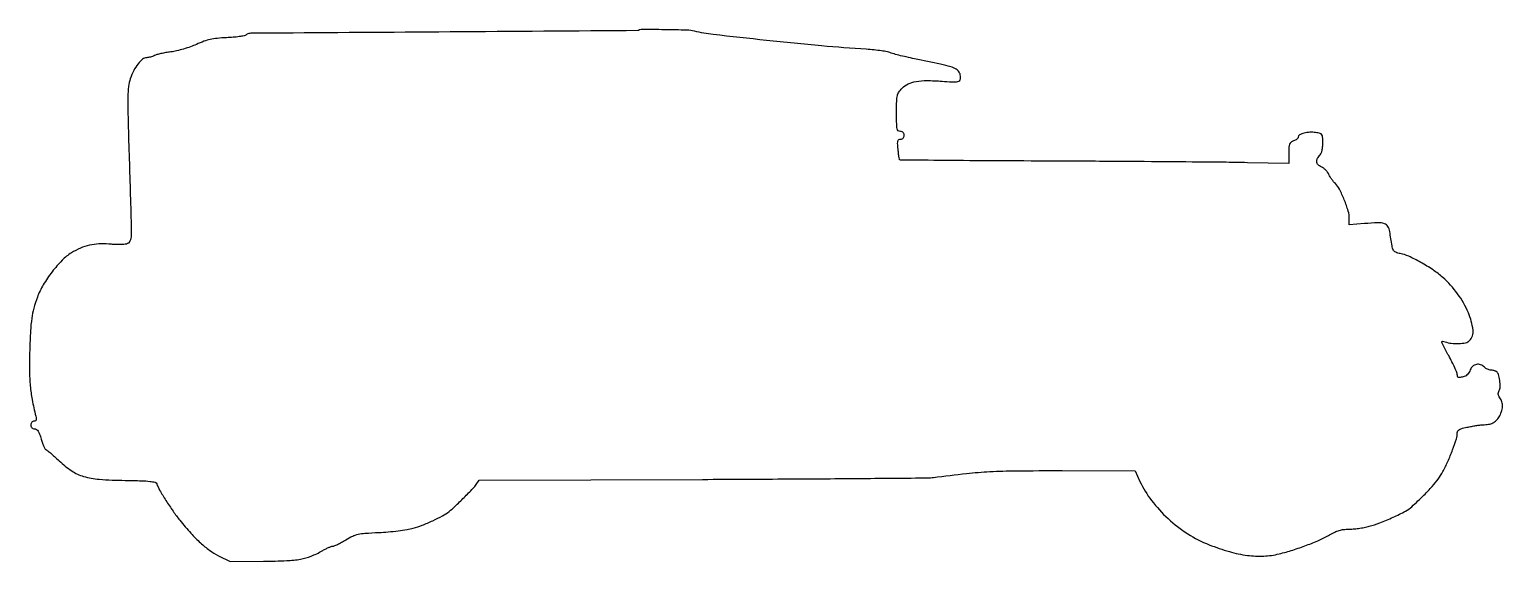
# Model space of a CAD drawing. Extents: x 0 to 778, y 0 to 281.
import ezdxf

# ---------------------------------------------------------------- set-up
doc = ezdxf.new("R2010")
doc.units = 0

msp = doc.modelspace()

# ---------------------------------------------------------------- linework, layer by layer
msp.add_lwpolyline([(321.698827, 280.394399, -0.176848), (321.402835, 280.283967, -0.000001), (222.317336, 279.588713, -0.000027), (127.510395, 278.928775, -0.005443), (118.103569, 278.966208, 0.038503), (117.09431, 278.903451, 0.032286), (116.043793, 278.686541, 0.0335), (115.106223, 278.360004, 0.07278), (114.456769, 277.964122, -0.128449), (113.543681, 277.537349, -0.010676), (110.939212, 277.116042, -0.013696), (107.764216, 276.760135, -0.010136), (104.237942, 276.534255, 0.012768), (99.287417, 276.190965, 0.030915), (95.667766, 275.619527, 0.033785), (92.340653, 274.641394, 0.01819), (88.384741, 273.015976, -0.021133), (85.258399, 271.752864, -0.014064), (81.581136, 270.560397, -0.014167), (77.927656, 269.599743, -0.025836), (74.892682, 269.056471, 0.011416), (72.210798, 268.655807, 0.012299), (69.616163, 268.141379, 0.01189), (67.41617, 267.593429, 0.055937), (66.208424, 267.111545, -0.032983), (65.268812, 266.685778, -0.022977), (64.160885, 266.326516, -0.023262), (63.061303, 266.07935, -0.043676), (62.154635, 266, 0.172461), (59.970862, 265.22368, 0.056064), (57.537014, 262.741975, 0.04804), (55.244797, 259.147187, 0.037757), (53.46091, 254.88231, 0.050459), (52.538569, 250.754779, 0.025052), (52.168848, 245.398878, 0.011109), (52.198763, 236.574756, 0.001333), (52.74951, 217.101274, -0.000271), (53.891682, 179.539178, -0.013992), (53.905352, 172.242179, -0.094759), (53.214228, 169.078276, -0.234374), (51.45623, 167.57837, -0.048569), (49.990498, 167.358581, -0.012462), (47.59249, 167.294156, -0.012571), (44.8395, 167.358046, -0.01247), (42.08571, 167.560213, 0.038712), (36.868834, 167.668919, 0.043444), (31.900303, 166.95158, 0.043229), (27.109363, 165.381849, 0.037653), (22.421403, 162.951389, 0.060277), (17.455627, 158.985001, 0.030335), (12.184577, 152.923494, 0.029995), (7.525944, 146.042412, 0.044985), (4.403801, 139.5, 0.022625), (2.553862, 133.726905, 0.030377), (1.440536, 128.348769, 0.022273), (0.784464, 121.733433, 0.006483), (0.361112, 111.5, 0.008485), (0.236646, 100.592434, 0.021474), (0.621077, 92.672425, 0.024279), (1.645855, 85.40006, 0.013939), (3.547659, 76.75, -0.023652), (3.826185, 75.354479, -0.119606), (3.756608, 74.569271, -0.215507), (3.365164, 74.149912, -0.099146), (2.616577, 74, 0.112677), (1.972573, 73.853005, 0.111004), (1.452072, 73.440705, 0.098558), (1.1154, 72.799184, 0.071826), (1, 72, 0.071986), (1.124702, 71.138341, 0.120552), (1.49113, 70.509196, 0.123629), (2.098882, 70.130326, 0.078017), (2.929042, 70, -0.148638), (3.943084, 69.69174, -0.102919), (4.787851, 68.829997, -0.056975), (5.574892, 67.227419, -0.014944), (6.456976, 64.5, 0.012865), (7.129031, 62.392104, 0.019969), (7.826863, 60.615625, 0.015093), (8.481864, 59.240108, 0.281123), (8.875165, 59, -0.171845), (9.397092, 58.815161, -0.004681), (11.291474, 57.251365, -0.009178), (13.493683, 55.328394, -0.006102), (15.950398, 53.047199, 0.043023), (22.517532, 47.795218, 0.075367), (28.807437, 44.848356, 0.054365), (37.017138, 43.362374, 0.013482), (50.691572, 42.767447, -0.00319), (59.368097, 42.568748, -0.019025), (63.885048, 42.264196, -0.033031), (66.511959, 41.809469, -0.255178), (67.403593, 41, 0.047475), (68.939135, 37.641631, 0.010231), (72.252815, 32.165733, 0.011264), (76.065935, 26.435832, 0.017949), (79.60673, 21.735363, 0.012427), (85.48406, 14.846767, 0.024206), (90.562091, 9.709522, 0.02974), (95.280099, 5.868194, 0.039117), (100.023647, 2.988063), (106.123937, -0.091354), (123.811968, 0.081454, 0.007923), (136.077152, 0.395702, 0.033589), (143.3744, 1.191417, 0.050475), (148.937805, 2.770928, 0.037642), (154.67807, 5.563249, -0.013149), (156.378922, 6.49618, -0.015569), (158.03443, 7.284204, -0.014482), (159.460243, 7.860595, -0.089036), (160.236898, 8, 0.102107), (161.06063, 8.169989, 0.010756), (162.85776, 8.990989, 0.012949), (164.973666, 10.081648, 0.010045), (167.220043, 11.373581, -0.023191), (170.860837, 13.341988, -0.05743), (173.721312, 14.336274, -0.038101), (177.356106, 14.861966, -0.005833), (184.661214, 15.27003, 0.010454), (189.655919, 15.595371, 0.009081), (194.873602, 16.140584, 0.009172), (199.579003, 16.80666, 0.026374), (202.802113, 17.499377, 0.027427), (207.56613, 19.074306, 0.015587), (213.146616, 21.468583, 0.015289), (218.345023, 24.089868, 0.043497), (221.724482, 26.326049, 0.022223), (224.862281, 29.055612, 0.005737), (229.670016, 33.734774, 0.004397), (234.378837, 38.507271, 0.045182), (236.118559, 40.660454), (237.56286, 42.820907), (355.53143, 43.309249, 0.0004), (401.041173, 43.53407, 0.000635), (440.021732, 43.807318, 0.000129), (474.345447, 44.100356, 0.030218), (477.5, 44.319044, -0.005088), (494.936546, 46.411926, -0.014053), (507.262968, 47.414768, -0.011213), (521.062937, 47.83786, -0.002314), (545.382946, 47.925302), (583.905802, 47.885508), (586.480046, 42.262619, 0.056409), (592.590408, 32.115819, 0.043522), (601.322807, 22.585231, 0.042745), (611.772371, 14.531257, 0.048829), (623, 8.776658, 0.023839), (633.709395, 5.127804, 0.037984), (643.177471, 3.161361, 0.04343), (651.813778, 2.798046, 0.049514), (660, 3.982657, 0.015517), (667.202212, 6.004564, 0.014388), (674.45117, 8.515847, 0.014971), (681.140527, 11.282808, 0.024298), (686.621727, 14.072122, -0.022459), (689.300668, 15.447823, -0.036452), (691.697626, 16.340824, -0.039176), (694.068965, 16.834972, -0.031794), (696.661628, 17, 0.023142), (698.970716, 17.106933, 0.011458), (701.885868, 17.445041, 0.011345), (704.898978, 17.934606, 0.016292), (707.539901, 18.515032, 0.031662), (713.071893, 20.300677, 0.0141), (720.118642, 23.311027, 0.012377), (726.727955, 26.558328, 0.067291), (729.977896, 28.858004, 0.006509), (736.415734, 35.016296, 0.017682), (740.760498, 39.594797, 0.024177), (743.88777, 43.497763, 0.030565), (746.367463, 47.400271, 0.021927), (749.003174, 52.705555, 0.015225), (751.528626, 58.905801, 0.013329), (753.510215, 64.696845, 0.075904), (754, 67.90459, -0.152866), (754.310889, 68.897696, -0.11961), (755.160106, 69.651492, -0.059625), (756.792519, 70.28229, -0.012872), (759.75, 70.955743, -0.005549), (762.098055, 71.400154, -0.005973), (764.398438, 71.780863, -0.005671), (766.379474, 72.061497, -0.02821), (767.5, 72.143415, 0.033861), (770.557744, 72.401694, 0.074988), (772.78692, 73.095315, 0.086131), (774.519321, 74.340465, 0.057118), (776.027281, 76.276837, 0.051909), (777.352763, 79.064688, 0.073303), (777.881462, 81.759273, 0.082792), (777.588432, 84.235194, 0.091504), (776.506943, 86.38814, -0.047335), (775.899131, 87.371964, -0.086777), (775.634335, 88.273474, -0.092124), (775.69853, 89.17408, -0.059196), (776.081431, 90.152155, 0.121924), (776.622117, 92.280783, 0.037874), (776.390815, 95.59797, 0.036271), (775.688013, 98.773034, 0.175263), (774.605757, 100.234687, 0.056801), (774.052434, 100.517825, 0.027173), (773.289772, 100.758058, 0.026522), (772.456998, 100.924956, 0.034102), (771.678571, 100.984687, -0.066435), (770.871891, 101.099256, -0.038584), (769.951563, 101.436127, -0.037863), (769.065133, 101.924662, -0.051545), (768.357143, 102.5, 0.107828), (766.31189, 103.812592, 0.136065), (764.080394, 104.003346, 0.142184), (762.139574, 103.02316, 0.121904), (760.885079, 101.100182, -0.053495), (760.334062, 99.936752, -0.048307), (759.532319, 98.872744, -0.051124), (758.606228, 98.050033, -0.090794), (757.687099, 97.613837, -0.012754), (755.546934, 97.098026, -0.121745), (754.614662, 97.127216, -0.25946), (754.150454, 97.587654, -0.070555), (754, 98.648566, 0.099401), (753.793454, 99.677254, 0.007713), (752.663719, 102.264306, 0.010299), (751.193308, 105.325835, 0.007681), (749.450957, 108.642461, -0.002341), (746.490203, 114.135084, -0.058152), (745.863483, 115.734117, -0.48857), (746.235765, 116.222248, -0.093681), (747.516057, 115.993895, 0.06175), (750.8502, 115.178051, 0.040355), (754.811562, 115.035501, 0.039995), (758.421091, 115.48775, 0.146231), (760.428571, 116.571429, 0.233435), (762.328827, 122.178751, 0.06701), (759.851326, 131.281484, 0.057232), (754.189995, 141.310725, 0.055116), (746.339323, 149.937118, 0.032519), (741.191685, 153.910058, 0.020368), (734.708344, 157.898973, 0.019715), (728.347168, 161.14151, 0.066251), (723.89077, 162.518454, -0.057715), (721.479845, 163.218701, -0.184508), (720.289948, 164.35619, -0.069285), (719.567286, 166.654444, -0.003769), (718.364611, 174.165942, 0.101199), (717.364533, 176.88088, 0.179666), (715.506092, 178.325037, 0.084961), (712.068628, 178.793874, 0.012311), (704.987001, 178.378539), (697, 177.712448), (697, 181.027763, 0.07398), (696.408548, 185.003252, 0.021168), (694.338327, 190.898529, 0.020455), (691.805739, 196.555279, 0.088455), (689.621016, 199.5, -0.031999), (688.717844, 200.467974, -0.018578), (687.755659, 201.734578, -0.018521), (686.881995, 203.081362, -0.029546), (686.249312, 204.298563, 0.055632), (685.567704, 205.458087, 0.036545), (684.550643, 206.627971, 0.036603), (683.377258, 207.634357, 0.056879), (682.222896, 208.298563, -0.100246), (680.533373, 209.475168, -0.168472), (679.822122, 211.030746, -0.148381), (680.188902, 212.844086, -0.072932), (681.60785, 214.750707, 0.108339), (682.164302, 215.619685, 0.033507), (682.606203, 217.11834, 0.030599), (682.90168, 218.966065, 0.024353), (683, 220.983531, 0.012618), (682.92087, 224.118612, 0.139659), (682.520899, 225.294014, 0.177938), (681.594564, 225.945718, 0.023387), (679.205133, 226.465343, 0.055564), (676.169062, 226.636619, 0.051801), (673.094398, 226.1462, 0.058075), (670.71924, 225.20386, 0.275972), (670, 224, -0.176032), (669.829686, 223.531231, -0.049808), (669.265625, 222.979581, -0.043627), (668.45694, 222.440996, -0.034269), (667.5, 222, 0.067476), (666.133011, 221.256633, 0.14309), (665.406696, 220.308569, 0.080523), (665.077146, 218.753091, 0.01202), (665, 215.544414), (665, 210.039326), (643.25, 210.53994, 0.003253), (630.322079, 210.753362, 0.000479), (604.164287, 210.989922, 0.000541), (573.251528, 211.206433, 0.000465), (540.734807, 211.368803, -0.000464), (509.741035, 211.523531, -0.000769), (483.589716, 211.718562, -0.000032), (459.978235, 211.93247, -0.212037), (459.61328, 212.098526, -0.141175), (459.455325, 212.42939, -0.004425), (459.220125, 213.924255, -0.008306), (458.98568, 215.709188, -0.005624), (458.775265, 217.75, -0.009208), (458.555005, 220.758743, -0.077704), (458.690851, 222.106748, -0.205694), (459.195381, 222.755136, -0.126621), (460.146793, 223, 0.084917), (460.931294, 223.134203, 0.121751), (461.518349, 223.519803, 0.115681), (461.877566, 224.151602, 0.071784), (462, 225, 0.072254), (461.873159, 225.873159, 0.124864), (461.5, 226.5, 0.124864), (460.873159, 226.873159, 0.072254), (460, 227, -0.186349), (458.909779, 227.42094, -0.160301), (458.300173, 228.49569, -0.045676), (458.047313, 230.854887, -0.003871), (458, 236.965522, -0.005395), (458.067929, 243.261207, -0.049658), (458.396683, 245.969125, -0.095077), (459.205885, 247.832811, -0.043733), (460.890323, 249.887802, -0.090404), (464.091697, 252.156134, -0.066342), (468.252962, 253.459949, -0.045806), (473.948327, 253.914239, -0.016531), (482.070167, 253.548422, 0.005295), (487.135399, 253.2061, 0.038829), (489.561844, 253.256404, 0.097405), (490.896256, 253.658312, 0.181362), (491.635377, 254.492192, 0.086027), (491.791319, 255.282659, 0.042152), (491.72844, 256.310348, 0.040167), (491.479118, 257.396425, 0.046396), (491.06698, 258.374848, 0.142216), (489.496786, 259.981464, 0.055961), (486.622282, 261.205332, 0.020664), (481.1706, 262.593848, 0.0019), (467.5, 265.425864, -0.00504), (463.141327, 266.357396, -0.006428), (459.14375, 267.30812, -0.005098), (455.819139, 268.180232, -0.052618), (454.5, 268.694726, 0.077067), (453.187345, 269.134371, 0.008249), (450.003125, 269.624931, 0.009999), (446.167124, 270.073326, 0.007888), (442, 270.409883, -0.006568), (418.442197, 272.249985, -0.003467), (389.252992, 275.120387, -0.002197), (361.214541, 278.198704, -0.031283), (351.303965, 279.964166, 0.052628), (347.277692, 280.505607, 0.003496), (335.593085, 280.757137, 0.001351), (323.101615, 280.904903, 0.181014)], format="xyb", close=True)

doc.saveas('drawing.dxf')
